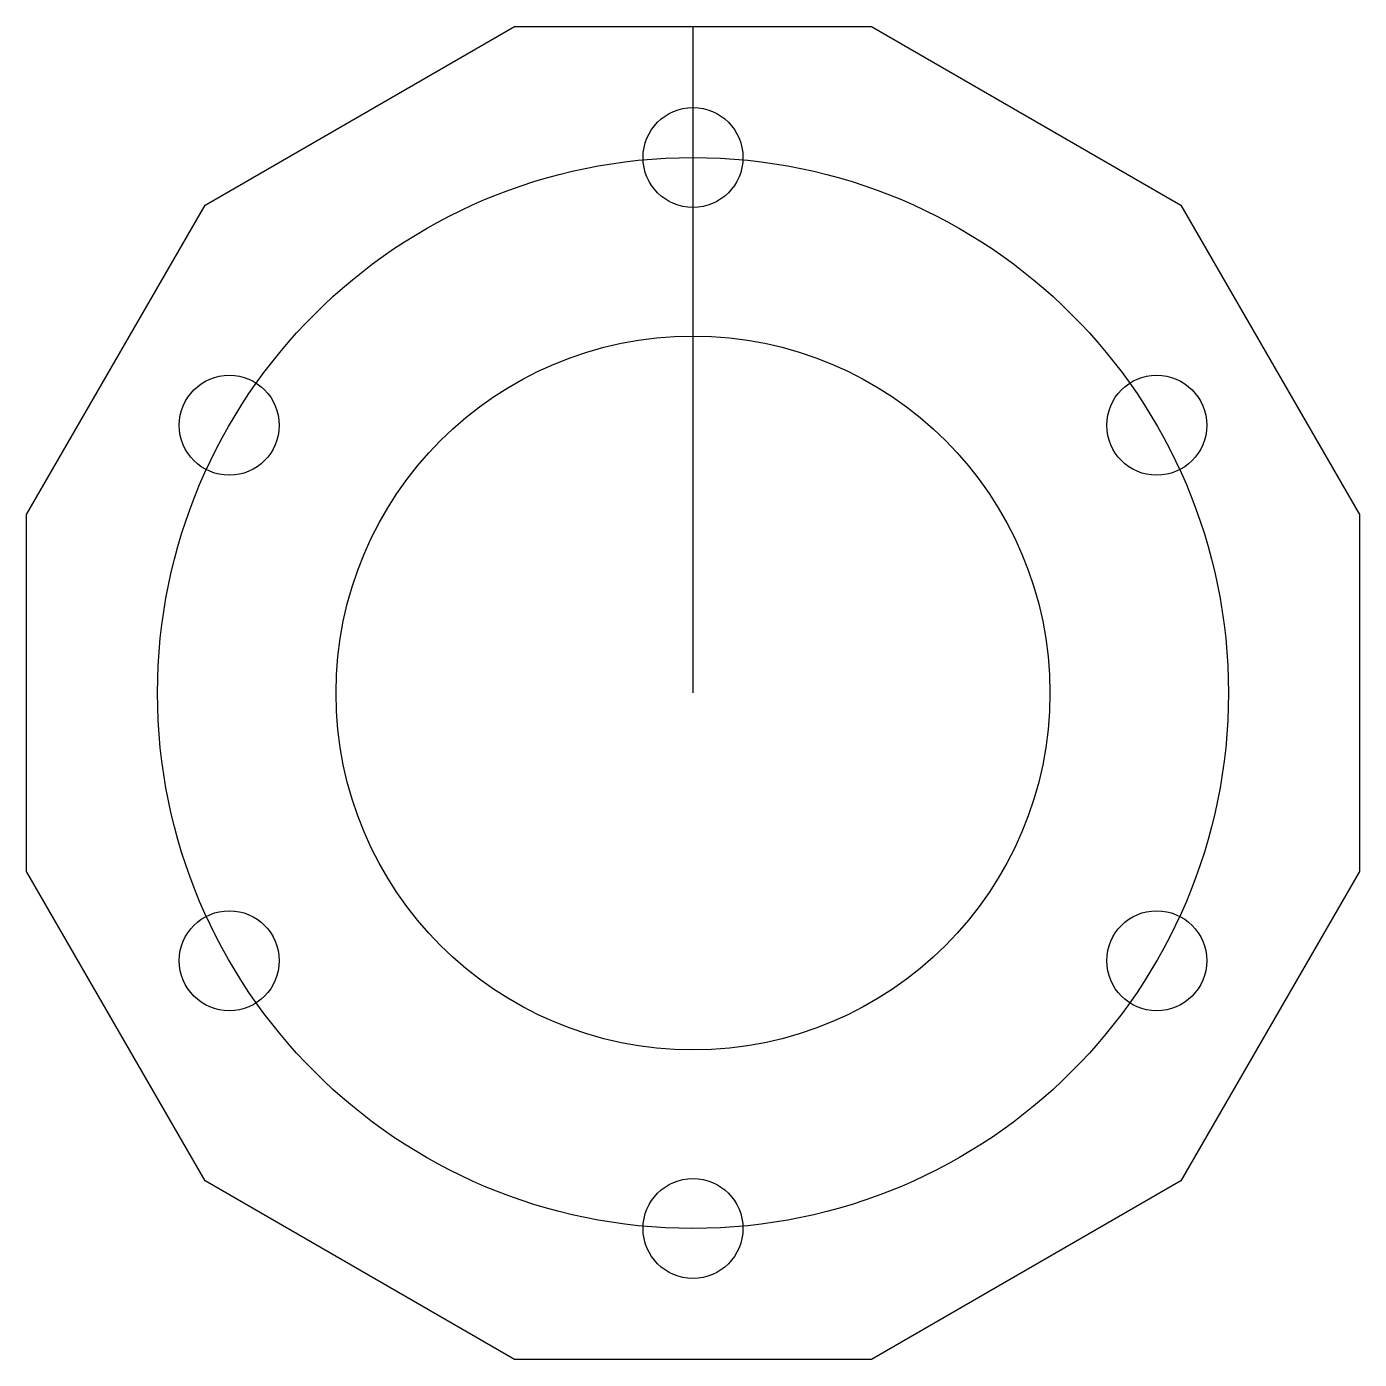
# Model space of a CAD drawing. Header units: millimetres. Extents: x -28 to 28, y -28 to 28.
import ezdxf

# ---------------------------------------------------------------- set-up
doc = ezdxf.new("R2010")
doc.units = ezdxf.units.MM
doc.layers.get('0').update_dxf_attribs({"linetype": 'CONTINUOUS'})

msp = doc.modelspace()

# ---------------------------------------------------------------- linework, layer by layer
msp.add_line((0, 0), (0, 28))
msp.add_lwpolyline([(-20.497, 20.497), (-7.503, 28), (7.503, 28), (20.497, 20.497), (28, 7.503), (28, -7.503), (20.497, -20.497), (7.503, -28), (-7.503, -28), (-20.497, -20.497), (-28, -7.503), (-28, 7.503)], close=True)
for centre, radius in [((0, 22.5), 2.1), ((0, 0), 22.5), ((0, 0), 15), ((-19.486, 11.25), 2.1), ((19.486, 11.25), 2.1), ((-19.486, -11.25), 2.1), ((19.486, -11.25), 2.1), ((0, -22.5), 2.1)]:
    msp.add_circle(centre, radius)

doc.saveas('drawing.dxf')
